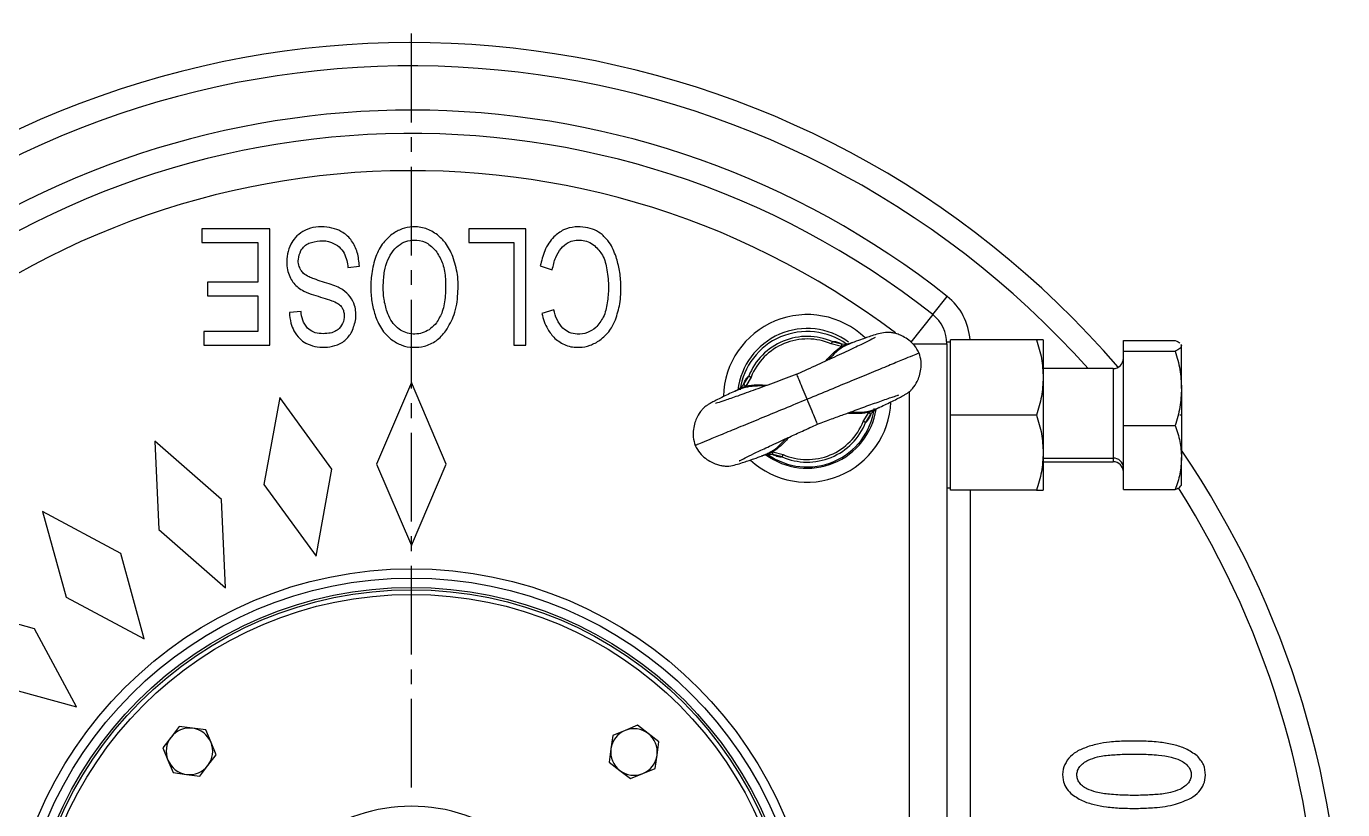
# Model space of a CAD drawing. Header units: millimetres. Extents: x 2160 to 4596, y 811 to 2534.
# Drawn here: x 3904 to 4186.7, y 1848.3 to 2016.5 of the extents above; entities that cross this region are included whole.
import ezdxf

# ---------------------------------------------------------------- set-up
doc = ezdxf.new("R2010")
doc.units = ezdxf.units.MM
doc.linetypes.add('CENTER2', pattern=[28.575, 19.05, -3.175, 3.175, -3.175])
doc.layers.add('2细线层', color=4, linetype='Continuous', lineweight=35)

# ---------------------------------------------------------------- blocks, each defined once
blk = doc.blocks.new('*U47')
at = {"layer": '2细线层', "color": 0, "linetype": 'CENTER2', "lineweight": -3, "transparency": 16777216}
blk.add_line((0, 40), (0, 203.5), dxfattribs=at)

msp = doc.modelspace()

# ---------------------------------------------------------------- linework, layer by layer
at = {"color": 7, "linetype": 'Continuous', "lineweight": -3}
for p, q in [((3941.691, 1973.035), (3941.691, 1970.086)), ((3956.318, 1973.035), (3941.691, 1973.035)), ((3956.318, 1948.035), (3956.318, 1973.035)), ((4011.272, 1973.035), (3999.021, 1973.035)), ((3999.021, 1973.035), (3999.021, 1970.086)), ((4011.272, 1948.035), (4011.272, 1973.035)), ((3941.691, 1970.086), (3953.726, 1970.086)), ((3953.726, 1970.086), (3953.726, 1961.574)), ((3999.021, 1970.086), (4008.679, 1970.086)), ((4008.679, 1970.086), (4008.679, 1948.035)), ((3973.071, 1964.727), (3975.519, 1965.002)), ((4014.361, 1965.104), (4016.958, 1964.266)), ((3942.879, 1961.574), (3942.879, 1958.645)), ((3953.726, 1961.574), (3942.879, 1961.574)), ((3942.879, 1958.645), (3953.726, 1958.645)), ((3953.726, 1958.645), (3953.726, 1950.983)), ((4098.653, 1954.614), (4101.755, 1958.536)), ((3962.987, 1955.319), (3960.5, 1955.076)), ((4017.249, 1955.658), (4014.697, 1954.89)), ((4098.653, 1954.614), (4093.986, 1948.713)), ((3942.147, 1950.983), (3942.147, 1948.035)), ((3953.726, 1950.983), (3942.147, 1950.983)), ((3942.147, 1948.035), (3956.318, 1948.035)), ((4008.679, 1948.035), (4011.272, 1948.035)), ((4079.054, 1947.767), (4076.864, 1948.312)), ((4077.085, 1948.818), (4079.078, 1948.328)), ((4080.507, 1948.289), (4079.054, 1947.767)), ((4079.078, 1948.327), (4079.697, 1948.307)), ((4081.399, 1948.609), (4080.507, 1948.289)), ((4081.399, 1948.609), (4080.533, 1948.214)), ((4094.38, 1948.339), (4101.691, 1948.339)), ((4101.691, 1948.339), (4101.691, 1948.735)), ((4102.491, 1948.735), (4101.691, 1948.735)), ((4101.691, 1948.339), (4101.691, 1677.73)), ((4120.949, 1949.182), (4102.491, 1949.182)), ((4102.491, 1933.035), (4102.491, 1949.182)), ((4122.391, 1949.182), (4122.391, 1941.108)), ((4139.591, 1949.034), (4150.751, 1949.034)), ((4139.591, 1946.78), (4139.591, 1949.034)), ((4151.928, 1948.163), (4152.091, 1947.907)), ((4152.091, 1948.035), (4151.995, 1948.201)), ((4152.091, 1947.907), (4152.091, 1948.035)), ((4152.091, 1938.78), (4152.091, 1947.907)), ((4139.591, 1946.78), (4150.751, 1946.78)), ((4139.591, 1930.781), (4139.591, 1946.78)), ((4137.391, 1943.035), (4122.391, 1943.035)), ((4137.391, 1943.035), (4137.391, 1923.797)), ((3986.686, 1940.035), (3979.187, 1922.534)), ((3994.187, 1922.535), (3986.686, 1940.035)), ((4057.644, 1939.196), (4058.069, 1939.647)), ((4058.069, 1939.648), (4059.135, 1941.402)), ((4059.649, 1941.199), (4058.482, 1939.267)), ((4122.391, 1941.108), (4122.391, 1924.961)), ((3958.427, 1936.849), (3955.009, 1918.119)), ((3969.633, 1921.457), (3958.427, 1936.849)), ((4057.079, 1938.609), (4056.226, 1938.209)), ((4057.111, 1938.545), (4056.226, 1938.209)), ((4058.482, 1939.267), (4057.079, 1938.609)), ((4093.691, 1701.981), (4093.691, 1938.123)), ((4152.091, 1938.78), (4152.091, 1923.908)), ((4084.9, 1933.617), (4086.297, 1934.273)), ((4085.737, 1933.689), (4085.312, 1933.238)), ((4086.263, 1934.344), (4087.155, 1934.676)), ((4086.297, 1934.273), (4087.155, 1934.676)), ((4083.733, 1931.686), (4084.9, 1933.617)), ((4085.312, 1933.237), (4084.247, 1931.483)), ((4120.949, 1933.035), (4102.491, 1933.035)), ((4102.491, 1916.887), (4102.491, 1933.035)), ((4152.091, 1933.035), (4151.745, 1933.035)), ((4152.091, 1933.035), (4152.091, 1932.396)), ((4139.591, 1917.035), (4139.591, 1930.781)), ((4139.591, 1930.781), (4150.751, 1930.781)), ((3931.584, 1927.456), (3932.42, 1908.435)), ((3945.935, 1914.944), (3931.584, 1927.456)), ((3979.187, 1922.534), (3986.688, 1905.035)), ((3986.688, 1905.035), (3994.187, 1922.535)), ((4061.983, 1924.276), (4062.84, 1924.666)), ((4061.983, 1924.276), (4062.866, 1924.593)), ((4062.866, 1924.593), (4064.328, 1925.118)), ((4064.304, 1924.558), (4063.684, 1924.577)), ((4066.297, 1924.067), (4064.304, 1924.557)), ((4064.328, 1925.118), (4066.517, 1924.573)), ((4122.391, 1924.961), (4122.391, 1916.887)), ((4122.391, 1923.797), (4137.391, 1923.797)), ((4122.391, 1923.035), (4137.391, 1923.035)), ((4137.391, 1923.797), (4137.391, 1923.035)), ((4152.091, 1918.035), (4152.091, 1923.908)), ((3966.216, 1902.727), (3969.633, 1921.457)), ((3955.009, 1918.119), (3966.216, 1902.727)), ((4102.491, 1917.335), (4101.691, 1917.335)), ((4120.949, 1916.887), (4102.491, 1916.887)), ((4106.691, 1916.887), (4106.691, 1709.182)), ((4139.591, 1917.035), (4150.751, 1917.035)), ((4151.995, 1917.868), (4152.091, 1918.035)), ((3946.771, 1895.922), (3945.935, 1914.944)), ((3924.28, 1903.32), (3907.505, 1912.325)), ((3907.505, 1912.325), (3912.553, 1893.967)), ((3932.42, 1908.435), (3946.771, 1895.922)), ((3929.328, 1884.961), (3924.28, 1903.32)), ((3905.755, 1887.168), (3887.396, 1892.215)), ((3912.553, 1893.967), (3929.328, 1884.961)), ((3914.761, 1870.394), (3905.755, 1887.168)), ((3896.403, 1875.441), (3914.761, 1870.394)), ((3936.832, 1866.175), (3935.072, 1863.887)), ((3939.693, 1865.796), (3936.832, 1866.175)), ((3942.555, 1865.416), (3939.693, 1865.796)), ((4035.254, 1866.413), (4032.586, 1865.31)), ((4037.543, 1864.653), (4035.254, 1866.413)), ((3935.072, 1863.887), (3933.313, 1861.598)), ((3943.657, 1862.748), (3942.555, 1865.416)), ((4029.918, 1864.208), (4029.539, 1861.346)), ((4032.586, 1865.31), (4029.918, 1864.208)), ((4039.831, 1862.894), (4037.543, 1864.653)), ((3933.313, 1861.598), (3934.415, 1858.93)), ((3944.76, 1860.08), (3943.657, 1862.748)), ((4029.539, 1861.346), (4029.159, 1858.485)), ((4039.452, 1860.032), (4039.831, 1862.894)), ((3934.415, 1858.93), (3935.517, 1856.262)), ((3941.241, 1855.503), (3943, 1857.792)), ((3943, 1857.792), (3944.76, 1860.08)), ((4029.159, 1858.485), (4031.448, 1856.725)), ((4039.073, 1857.17), (4039.452, 1860.032)), ((3935.517, 1856.262), (3938.379, 1855.883)), ((3938.379, 1855.883), (3941.241, 1855.503)), ((4031.448, 1856.725), (4033.737, 1854.966)), ((4033.737, 1854.966), (4036.405, 1856.068)), ((4036.405, 1856.068), (4039.073, 1857.17))]:
    msp.add_line(p, q, dxfattribs=at)
for radius in [87, 85, 83, 82.5, 81.5]:
    msp.add_circle((3986.691, 1813.035), radius, dxfattribs=at)
for centre, radius, start, end in [((3986.691, 1813.035), 200, 40.64339, 124.22887), ((3986.691, 1813.035), 195, 41.81031, 124.66765), ((3986.691, 1813.035), 185.5, 51.6627, 125.89974), ((3986.691, 1813.035), 180.5, 51.6627, 131.84624), ((3986.691, 1813.035), 172.5, 52.93185, 135.15305), ((4093.691, 1948.339), 13, 3.71695, 51.6627), ((4071.691, 1936.627), 18, 46.32803, 178.54906), ((4093.691, 1948.339), 8, 0, 51.6627), ((4071.691, 1936.627), 15, 53.67805, 173.19883), ((4071.691, 1936.442), 14.55, 54.50798, 171.93522), ((4071.691, 1936.442), 13.5, 66.44906, 158.4475), ((4071.691, 1936.442), 12.948, 66.44908, 158.44748), ((4137.391, 1945.235), 2.2, 270, 0), ((4071.691, 1936.627), 18, 227.52358, 357.45313), ((4071.691, 1936.627), 15, 233.75279, 350.92991), ((4071.691, 1936.442), 14.55, 234.50803, 352.02429), ((4071.691, 1936.442), 13.5, 246.44906, 338.4475), ((4071.691, 1936.442), 12.948, 246.44908, 338.44748), ((3986.691, 1813.035), 200, 325.79179, 34.20821), ((4137.472, 1921.678), 2.121, 2.36054, 92.18041), ((4137.391, 1920.835), 2.2, 0, 90), ((3986.691, 1813.035), 195, 327.63909, 32.36345), ((3939.036, 1860.839), 5, 82.44828, 142.44828), ((3939.036, 1860.839), 5, 22.44828, 82.44828), ((3939.036, 1860.839), 5, 142.44828, 202.44828), ((4034.495, 1860.689), 5, 112.44828, 172.44828), ((4034.495, 1860.689), 5, 52.44828, 112.44828), ((4034.495, 1860.689), 5, 352.44828, 52.44828), ((3939.036, 1860.839), 5, 322.44828, 22.44828), ((4034.495, 1860.689), 5, 172.44828, 232.44828), ((3939.036, 1860.839), 5, 202.44828, 262.44828), ((3939.036, 1860.839), 5, 262.44828, 322.44828), ((4034.495, 1860.689), 5, 292.44828, 352.44828), ((4034.495, 1860.689), 5, 232.44828, 292.44828), ((3986.691, 1813.035), 36, 212.64659, 147.35341)]:
    msp.add_arc(centre, radius, start, end, dxfattribs=at)
for points, knots in [([(3975.519, 1965.002), (3975.427, 1966.002), (3975.251, 1967.934), (3974.02, 1970.506), (3972.23, 1972.261), (3970.123, 1973.179), (3967.925, 1973.504), (3965.547, 1973.479), (3964.093, 1972.806), (3963.383, 1972.478)], [0, 0, 0, 0, 0.1729191, 0.3338247, 0.4823514, 0.5969071, 0.7254614, 0.8660647, 1, 1, 1, 1]), ([(3992.297, 1971.755), (3991.486, 1972.274), (3989.857, 1973.315), (3987.114, 1973.582), (3984.609, 1973.13), (3983.27, 1972.325), (3982.589, 1971.915)], [0, 0, 0, 0, 0.2748684, 0.5520098, 0.77219, 1, 1, 1, 1]), ([(4027.634, 1971.813), (4027.111, 1972.176), (4026.034, 1972.926), (4024.01, 1973.426), (4021.748, 1973.541), (4019.278, 1972.987), (4017.96, 1971.877), (4017.299, 1971.321)], [0, 0, 0, 0, 0.16862077, 0.34751202, 0.54613822, 0.7723255, 1, 1, 1, 1]), ([(3963.383, 1972.478), (3962.797, 1972.069), (3961.742, 1971.332), (3961.094, 1970.226), (3960.806, 1969.734)], [0, 0, 0, 0, 0.5559965, 1, 1, 1, 1]), ([(3964.657, 1969.933), (3965.437, 1970.183), (3967.037, 1970.696), (3969.37, 1970.29), (3971.231, 1969.291), (3971.927, 1968.288), (3972.259, 1967.809)], [0, 0, 0, 0, 0.2824349, 0.5793548, 0.7989267, 1, 1, 1, 1]), ([(3982.589, 1971.915), (3981.819, 1971.235), (3980.185, 1969.789), (3978.763, 1966.583), (3978.022, 1963.166), (3977.932, 1959.777), (3978.211, 1956.69), (3978.827, 1954.78), (3979.124, 1953.861)], [0, 0, 0, 0, 0.1564092, 0.3321812, 0.5264058, 0.6922997, 0.8518551, 1, 1, 1, 1]), ([(3981.461, 1955.223), (3981.215, 1956.107), (3980.692, 1957.995), (3980.601, 1960.958), (3980.826, 1963.832), (3981.517, 1966.353), (3982.669, 1968.328), (3984.143, 1969.765), (3985.926, 1970.57), (3988.025, 1970.73), (3990.399, 1970.035), (3991.548, 1968.714), (3992.147, 1968.027)], [0, 0, 0, 0, 0.11189786, 0.23886693, 0.35991206, 0.46386903, 0.5555492, 0.63651518, 0.71175993, 0.78972354, 0.890585, 1, 1, 1, 1]), ([(3995.602, 1967.099), (3995.143, 1968.124), (3994.346, 1969.902), (3992.907, 1971.203), (3992.297, 1971.755)], [0, 0, 0, 0, 0.5759226, 1, 1, 1, 1]), ([(4017.299, 1971.321), (4016.919, 1970.884), (4016.129, 1969.974), (4015.055, 1967.89), (4014.632, 1966.193), (4014.361, 1965.104)], [0, 0, 0, 0, 0.2487805, 0.5178954, 1, 1, 1, 1]), ([(4016.958, 1964.266), (4017.15, 1965.162), (4017.501, 1966.797), (4018.676, 1968.853), (4020.163, 1970.091), (4021.732, 1970.619), (4023.217, 1970.671), (4024.726, 1970.317), (4025.581, 1969.746), (4026.019, 1969.453)], [0, 0, 0, 0, 0.21118442, 0.38578706, 0.53815448, 0.64796308, 0.76333483, 0.87880527, 1, 1, 1, 1]), ([(4030.653, 1967.048), (4030.247, 1968.113), (4029.559, 1969.915), (4028.193, 1971.262), (4027.634, 1971.813)], [0, 0, 0, 0, 0.5906912, 1, 1, 1, 1]), ([(3960.806, 1969.734), (3960.524, 1969.058), (3959.958, 1967.7), (3959.862, 1965.665), (3960.088, 1963.868), (3960.517, 1962.892), (3960.726, 1962.418)], [0, 0, 0, 0, 0.2884195, 0.5791397, 0.7958279, 1, 1, 1, 1]), ([(3962.947, 1964.196), (3962.782, 1964.543), (3962.437, 1965.27), (3962.327, 1966.764), (3962.725, 1967.771), (3962.967, 1968.385)], [0, 0, 0, 0, 0.2635966, 0.5509861, 1, 1, 1, 1]), ([(3962.967, 1968.385), (3963.212, 1968.734), (3963.663, 1969.376), (3964.346, 1969.758), (3964.657, 1969.933)], [0, 0, 0, 0, 0.5436468, 1, 1, 1, 1]), ([(3972.259, 1967.809), (3972.476, 1967.297), (3972.894, 1966.308), (3973.014, 1965.241), (3973.071, 1964.727)], [0, 0, 0, 0, 0.5181368, 1, 1, 1, 1]), ([(3992.147, 1968.027), (3992.62, 1967.207), (3993.639, 1965.441), (3994.105, 1962.182), (3994.031, 1958.756), (3993.617, 1955.432), (3992.539, 1953.638), (3992.066, 1952.85)], [0, 0, 0, 0, 0.1773219, 0.3817976, 0.6085335, 0.8282288, 1, 1, 1, 1]), ([(4026.019, 1969.453), (4026.642, 1968.792), (4028.022, 1967.329), (4028.809, 1964.045), (4029.125, 1960.597), (4028.824, 1957.18), (4028.166, 1954.093), (4026.876, 1952.547), (4026.27, 1951.821)], [0, 0, 0, 0, 0.1409639, 0.3121114, 0.5156254, 0.687174, 0.8529683, 1, 1, 1, 1]), ([(3994.102, 1951.111), (3994.767, 1952.253), (3996.205, 1954.724), (3996.747, 1958.96), (3996.783, 1963.212), (3995.993, 1965.812), (3995.602, 1967.099)], [0, 0, 0, 0, 0.2366317, 0.5120105, 0.7583041, 1, 1, 1, 1]), ([(4030.522, 1953.535), (4030.878, 1954.662), (4031.633, 1957.063), (4031.757, 1960.658), (4031.497, 1964.064), (4030.93, 1966.067), (4030.653, 1967.048)], [0, 0, 0, 0, 0.2570101, 0.5470147, 0.7779537, 1, 1, 1, 1]), ([(3960.726, 1962.418), (3960.949, 1962.055), (3961.403, 1961.317), (3962.4, 1960.395), (3963.812, 1959.504), (3965.632, 1958.86), (3967.651, 1958.265), (3969.414, 1957.708), (3970.769, 1957.126), (3971.618, 1956.45), (3972.047, 1955.687), (3972.332, 1954.587), (3972.269, 1953.05), (3971.548, 1952.095), (3971.191, 1951.622)], [0, 0, 0, 0, 0.0711726, 0.1446976, 0.2251151, 0.3496527, 0.4662606, 0.5784205, 0.6594044, 0.7122669, 0.7568043, 0.803284, 0.9025812, 1, 1, 1, 1]), ([(3964.712, 1962.719), (3964.299, 1962.941), (3963.605, 1963.314), (3963.137, 1963.942), (3962.947, 1964.196)], [0, 0, 0, 0, 0.5950786, 1, 1, 1, 1]), ([(3971.988, 1959.937), (3971.648, 1960.133), (3970.845, 1960.595), (3969.35, 1961.14), (3967.608, 1961.681), (3966.004, 1962.178), (3965.066, 1962.571), (3964.712, 1962.719)], [0, 0, 0, 0, 0.1509152, 0.3555941, 0.6092251, 0.8528183, 1, 1, 1, 1]), ([(3973.924, 1950.957), (3974.264, 1951.859), (3974.942, 1953.66), (3974.695, 1956.34), (3973.688, 1958.568), (3972.561, 1959.476), (3971.988, 1959.937)], [0, 0, 0, 0, 0.28590531, 0.57131803, 0.78245008, 1, 1, 1, 1]), ([(3960.5, 1955.076), (3960.563, 1954.291), (3960.673, 1952.922), (3961.227, 1951.67), (3961.463, 1951.136)], [0, 0, 0, 0, 0.5737311, 1, 1, 1, 1]), ([(3964.346, 1951.737), (3963.962, 1952.291), (3963.21, 1953.373), (3963.06, 1954.68), (3962.987, 1955.319)], [0, 0, 0, 0, 0.5116757, 1, 1, 1, 1]), ([(3979.124, 1953.861), (3979.586, 1952.837), (3980.386, 1951.067), (3981.833, 1949.784), (3982.444, 1949.243)], [0, 0, 0, 0, 0.5780569, 1, 1, 1, 1]), ([(3992.066, 1952.85), (3991.667, 1952.417), (3990.902, 1951.586), (3989.441, 1950.756), (3987.86, 1950.39), (3986.241, 1950.459), (3984.683, 1951.02), (3983.323, 1952.043), (3982.186, 1953.469), (3981.71, 1954.62), (3981.461, 1955.223)], [0, 0, 0, 0, 0.129795, 0.2485062, 0.365101, 0.4845932, 0.6019273, 0.7255784, 0.856379, 1, 1, 1, 1]), ([(4014.697, 1954.89), (4015.026, 1953.708), (4015.582, 1951.709), (4016.936, 1950.154), (4017.49, 1949.518)], [0, 0, 0, 0, 0.5913751, 1, 1, 1, 1]), ([(4019.23, 1951.686), (4018.765, 1952.283), (4017.837, 1953.474), (4017.445, 1954.931), (4017.249, 1955.658)], [0, 0, 0, 0, 0.5014226, 1, 1, 1, 1]), ([(4027.193, 1949.115), (4027.957, 1949.78), (4029.383, 1951.02), (4030.161, 1952.738), (4030.522, 1953.535)], [0, 0, 0, 0, 0.5361486, 1, 1, 1, 1]), ([(3961.463, 1951.136), (3961.835, 1950.533), (3962.498, 1949.461), (3963.56, 1948.793), (3964.025, 1948.501)], [0, 0, 0, 0, 0.56239604, 1, 1, 1, 1]), ([(3964.025, 1948.501), (3964.649, 1948.235), (3965.947, 1947.679), (3968.109, 1947.529), (3970.358, 1947.868), (3972.56, 1948.918), (3973.472, 1950.282), (3973.924, 1950.957)], [0, 0, 0, 0, 0.1800974, 0.3750901, 0.5684453, 0.7863695, 1, 1, 1, 1]), ([(3971.191, 1951.622), (3970.884, 1951.38), (3970.221, 1950.856), (3968.842, 1950.543), (3967.285, 1950.484), (3965.614, 1950.729), (3964.749, 1951.417), (3964.346, 1951.737)], [0, 0, 0, 0, 0.15691322, 0.33940085, 0.55839298, 0.79422602, 1, 1, 1, 1]), ([(3982.444, 1949.243), (3983.146, 1948.795), (3984.545, 1947.902), (3987.036, 1947.491), (3989.605, 1947.737), (3992.182, 1948.891), (3993.447, 1950.353), (3994.102, 1951.111)], [0, 0, 0, 0, 0.1886755, 0.3755256, 0.5627745, 0.7736412, 1, 1, 1, 1]), ([(4026.27, 1951.821), (4025.696, 1951.411), (4024.51, 1950.566), (4022.452, 1950.349), (4020.568, 1950.646), (4019.67, 1951.344), (4019.23, 1951.686)], [0, 0, 0, 0, 0.2721506, 0.56154718, 0.78509389, 1, 1, 1, 1]), ([(4095.726, 1946.373), (4095.429, 1946.929), (4094.863, 1947.99), (4093.609, 1949.128), (4092.385, 1949.914), (4091.264, 1950.402), (4090.317, 1950.67), (4089.365, 1950.813), (4088.15, 1950.79), (4086.924, 1950.473), (4085.832, 1950.137), (4084.45, 1949.678), (4083.064, 1949.201), (4081.912, 1948.792), (4081.281, 1948.568)], [0, 0, 0, 0, 0.0802992, 0.1532365, 0.2176615, 0.2724243, 0.3175501, 0.3543754, 0.4174178, 0.5489488, 0.6943537, 0.7883836, 0.883965, 1, 1, 1, 1]), ([(4017.49, 1949.518), (4018.248, 1948.947), (4019.797, 1947.78), (4022.577, 1947.487), (4025.132, 1947.896), (4026.503, 1948.707), (4027.193, 1949.115)], [0, 0, 0, 0, 0.2678786, 0.5471695, 0.7721253, 1, 1, 1, 1]), ([(4086.26, 1949.668), (4086.269, 1949.678), (4086.301, 1949.72), (4085.697, 1949.37), (4084.441, 1948.752), (4081.802, 1947.477), (4078.204, 1945.798), (4073.955, 1943.844), (4070.959, 1942.479), (4069.476, 1941.803)], [0, 0, 0, 0, 0.0236757, 0.0922552, 0.2479805, 0.4254896, 0.6204762, 0.8121875, 1, 1, 1, 1]), ([(4075.649, 1944.626), (4075.69, 1944.68), (4076.244, 1945.387), (4077.34, 1946.5), (4078.531, 1947.38), (4079.054, 1947.767)], [0, 0, 0, 0, 0.0437386, 0.5805514, 1, 1, 1, 1]), ([(4080.533, 1948.214), (4080.253, 1948.095), (4079.397, 1947.729), (4077.911, 1946.663), (4076.885, 1945.562), (4076.285, 1944.919)], [0, 0, 0, 0, 0.1679096, 0.5142219, 1, 1, 1, 1]), ([(4077.085, 1948.818), (4077.079, 1948.805), (4077.068, 1948.779), (4077.017, 1948.662), (4076.947, 1948.502), (4076.892, 1948.375), (4076.864, 1948.312)], [0, 0, 0, 0, 0.25, 0.5, 0.75, 1, 1, 1, 1]), ([(4077.085, 1948.818), (4077.198, 1948.842), (4077.417, 1948.889), (4078.131, 1948.76), (4078.823, 1948.468), (4079.165, 1948.324)], [0, 0, 0, 0, 0.3505076, 0.6800159, 1, 1, 1, 1]), ([(4079.078, 1948.328), (4079.079, 1948.317), (4079.083, 1948.296), (4079.079, 1948.167), (4079.07, 1947.985), (4079.059, 1947.84), (4079.054, 1947.767)], [0, 0, 0, 0, 0.2499999, 0.4999999, 0.7499999, 1, 1, 1, 1]), ([(4079.697, 1948.307), (4079.899, 1948.317), (4080.504, 1948.344), (4081.041, 1948.503), (4081.399, 1948.609)], [0, 0, 0, 0, 0.33278221, 1, 1, 1, 1]), ([(4120.949, 1949.182), (4121.355, 1947.857), (4122.168, 1945.21), (4122.317, 1942.475), (4122.391, 1941.108)], [0, 0, 0, 0, 0.50038345, 1, 1, 1, 1]), ([(4122.391, 1949.182), (4122.317, 1949.182), (4122.169, 1949.182), (4121.356, 1949.182), (4120.949, 1949.182)], [0, 0, 0, 0, 0.4983577, 1, 1, 1, 1]), ([(4150.751, 1949.034), (4151.177, 1948.85), (4151.617, 1948.661), (4151.738, 1948.465), (4151.741, 1948.459)], [0, 0, 0, 0, 0.9702134, 1, 1, 1, 1]), ([(4152.091, 1947.907), (4152.022, 1947.716), (4151.884, 1947.334), (4151.128, 1946.965), (4150.751, 1946.78)], [0, 0, 0, 0, 0.5002514, 1, 1, 1, 1]), ([(4095.623, 1946.33), (4095.616, 1946.327), (4095.596, 1946.319), (4094.409, 1945.828), (4092.289, 1944.953), (4089.254, 1943.699), (4085.536, 1942.162), (4081.264, 1940.398), (4076.587, 1938.465), (4073.332, 1937.121), (4071.691, 1936.442)], [0, 0, 0, 0, 0.0911634, 0.2209144, 0.3516445, 0.4822546, 0.6117406, 0.7401338, 0.8689752, 1, 1, 1, 1]), ([(4087.1, 1934.649), (4087.172, 1934.683), (4087.739, 1934.949), (4088.727, 1935.421), (4090.06, 1936.067), (4091.23, 1936.652), (4092.136, 1937.127), (4092.796, 1937.499), (4093.252, 1937.791), (4093.567, 1938.013), (4093.969, 1938.357), (4094.611, 1939.028), (4095.287, 1940.091), (4095.85, 1941.516), (4096.167, 1942.958), (4096.25, 1944.642), (4095.905, 1945.78), (4095.726, 1946.373)], [0, 0, 0, 0, 0.0131635, 0.1026266, 0.2001775, 0.3061007, 0.4084599, 0.4898664, 0.55594, 0.5902643, 0.6111768, 0.6390101, 0.7215399, 0.7780646, 0.8443396, 0.9188252, 1, 1, 1, 1]), ([(4150.751, 1946.78), (4151.13, 1945.464), (4151.885, 1942.842), (4152.022, 1940.131), (4152.091, 1938.78)], [0, 0, 0, 0, 0.5016781, 1, 1, 1, 1]), ([(4069.476, 1941.803), (4067.949, 1941.235), (4064.863, 1940.087), (4060.473, 1938.473), (4056.74, 1937.122), (4053.97, 1936.162), (4052.644, 1935.714), (4051.969, 1935.535), (4052.022, 1935.529), (4052.035, 1935.528)], [0, 0, 0, 0, 0.1878125, 0.3795238, 0.5745104, 0.7520195, 0.9077448, 0.9763243, 1, 1, 1, 1]), ([(4062.618, 1939.265), (4062.512, 1939.272), (4061.989, 1939.308), (4061.073, 1939.3), (4059.581, 1939.196), (4058.237, 1939.002), (4057.353, 1938.643), (4057.111, 1938.545)], [0, 0, 0, 0, 0.0567763, 0.2813695, 0.4896054, 0.8602026, 1, 1, 1, 1]), ([(4058.012, 1939.587), (4058.148, 1939.921), (4058.43, 1940.613), (4058.846, 1941.213), (4059.037, 1941.338), (4059.135, 1941.402)], [0, 0, 0, 0, 0.3120319, 0.6469836, 1, 1, 1, 1]), ([(4058.069, 1939.648), (4058.075, 1939.639), (4058.088, 1939.622), (4058.182, 1939.533), (4058.317, 1939.411), (4058.427, 1939.315), (4058.482, 1939.267)], [0, 0, 0, 0, 0.2499999, 0.4999999, 0.7499999, 1, 1, 1, 1]), ([(4058.482, 1939.267), (4058.897, 1939.339), (4059.713, 1939.479), (4061.059, 1939.547), (4062.189, 1939.533), (4062.909, 1939.466), (4063.112, 1939.447)], [0, 0, 0, 0, 0.2711716, 0.5337545, 0.868429, 1, 1, 1, 1]), ([(4071.691, 1936.442), (4071.401, 1937.145), (4070.82, 1938.55), (4070.088, 1940.322), (4069.576, 1941.561), (4069.509, 1941.723), (4069.476, 1941.803)], [0, 0, 0, 0, 0.2499913, 0.4999972, 0.749995, 1, 1, 1, 1]), ([(4122.391, 1941.108), (4122.316, 1939.739), (4122.168, 1937.004), (4121.355, 1934.357), (4120.949, 1933.035)], [0, 0, 0, 0, 0.5002514, 1, 1, 1, 1]), ([(4056.282, 1938.236), (4056.209, 1938.202), (4055.643, 1937.936), (4054.655, 1937.464), (4053.322, 1936.818), (4052.151, 1936.233), (4051.246, 1935.758), (4050.585, 1935.386), (4050.129, 1935.094), (4049.814, 1934.872), (4049.413, 1934.528), (4048.771, 1933.857), (4048.095, 1932.794), (4047.531, 1931.369), (4047.214, 1929.927), (4047.132, 1928.243), (4047.476, 1927.105), (4047.656, 1926.512)], [0, 0, 0, 0, 0.0131632, 0.1026262, 0.2001773, 0.3061004, 0.4084597, 0.4898662, 0.5559398, 0.5902641, 0.6111766, 0.63901, 0.7215398, 0.7780645, 0.8443396, 0.9188251, 1, 1, 1, 1]), ([(4056.226, 1938.209), (4056.555, 1938.387), (4057.047, 1938.653), (4057.495, 1939.06), (4057.644, 1939.196)], [0, 0, 0, 0, 0.6672178, 1, 1, 1, 1]), ([(4073.906, 1931.082), (4074.923, 1931.46), (4076.812, 1932.163), (4079.373, 1933.111), (4081.472, 1933.883), (4083.904, 1934.772), (4086.117, 1935.571), (4088.093, 1936.268), (4089.42, 1936.726), (4090.412, 1937.054), (4091.008, 1937.246), (4091.308, 1937.338), (4091.316, 1937.357), (4091.319, 1937.363)], [0, 0, 0, 0, 0.12252871, 0.22747034, 0.31625618, 0.39259356, 0.55671753, 0.64718065, 0.74282068, 0.83143941, 0.90617535, 0.96692903, 1, 1, 1, 1]), ([(4152.091, 1938.78), (4152.021, 1937.42), (4151.883, 1934.709), (4151.127, 1932.087), (4150.751, 1930.781)], [0, 0, 0, 0, 0.501969, 1, 1, 1, 1]), ([(4071.691, 1936.442), (4070.05, 1935.764), (4066.794, 1934.419), (4062.118, 1932.487), (4057.846, 1930.722), (4054.128, 1929.186), (4051.092, 1927.932), (4048.973, 1927.056), (4047.785, 1926.566), (4047.766, 1926.558), (4047.758, 1926.554)], [0, 0, 0, 0, 0.1310248, 0.2598662, 0.3882594, 0.5177454, 0.6483555, 0.7790856, 0.9088366, 1, 1, 1, 1]), ([(4073.906, 1931.082), (4073.872, 1931.162), (4073.806, 1931.323), (4073.294, 1932.563), (4072.561, 1934.335), (4071.981, 1935.74), (4071.691, 1936.442)], [0, 0, 0, 0, 0.250005, 0.5000028, 0.7500087, 1, 1, 1, 1]), ([(4080.923, 1933.681), (4081.803, 1933.648), (4083.309, 1933.592), (4085.116, 1933.886), (4085.981, 1934.231), (4086.263, 1934.344)], [0, 0, 0, 0, 0.4863336, 0.8322718, 1, 1, 1, 1]), ([(4087.155, 1934.676), (4086.827, 1934.498), (4086.335, 1934.232), (4085.886, 1933.825), (4085.737, 1933.689)], [0, 0, 0, 0, 0.6672178, 1, 1, 1, 1]), ([(4057.127, 1923.221), (4057.119, 1923.213), (4057.069, 1923.156), (4057.561, 1923.452), (4058.662, 1923.994), (4060.4, 1924.841), (4062.111, 1925.651), (4063.674, 1926.384), (4065.606, 1927.282), (4067.963, 1928.368), (4070.774, 1929.656), (4072.822, 1930.588), (4073.906, 1931.082)], [0, 0, 0, 0, 0.0118315, 0.0809938, 0.2301012, 0.3783472, 0.4527495, 0.5364095, 0.6322194, 0.7406701, 0.8627025, 1, 1, 1, 1]), ([(4084.9, 1933.617), (4084.544, 1933.556), (4083.746, 1933.417), (4082.401, 1933.337), (4081.208, 1933.35), (4080.47, 1933.419), (4080.266, 1933.439)], [0, 0, 0, 0, 0.232258, 0.5218588, 0.8676597, 1, 1, 1, 1]), ([(4085.369, 1933.298), (4085.233, 1932.964), (4084.952, 1932.272), (4084.536, 1931.672), (4084.345, 1931.547), (4084.247, 1931.483)], [0, 0, 0, 0, 0.3118528, 0.6468908, 1, 1, 1, 1]), ([(4085.312, 1933.237), (4085.306, 1933.246), (4085.294, 1933.263), (4085.2, 1933.352), (4085.065, 1933.474), (4084.955, 1933.57), (4084.9, 1933.617)], [0, 0, 0, 0, 0.2499999, 0.4999999, 0.7499999, 1, 1, 1, 1]), ([(4120.949, 1933.035), (4121.355, 1931.71), (4122.168, 1929.063), (4122.317, 1926.328), (4122.391, 1924.961)], [0, 0, 0, 0, 0.5003835, 1, 1, 1, 1]), ([(4067.736, 1928.262), (4067.693, 1928.208), (4067.161, 1927.528), (4066.07, 1926.411), (4064.88, 1925.528), (4064.328, 1925.118)], [0, 0, 0, 0, 0.0448414, 0.5567394, 1, 1, 1, 1]), ([(4150.751, 1930.781), (4151.129, 1929.653), (4151.884, 1927.4), (4152.022, 1925.071), (4152.091, 1923.908)], [0, 0, 0, 0, 0.5003834, 1, 1, 1, 1]), ([(4047.656, 1926.512), (4047.953, 1925.956), (4048.518, 1924.895), (4049.773, 1923.757), (4050.997, 1922.971), (4052.118, 1922.483), (4053.064, 1922.215), (4054.017, 1922.072), (4055.232, 1922.095), (4056.458, 1922.411), (4057.55, 1922.748), (4058.932, 1923.207), (4060.318, 1923.684), (4061.47, 1924.093), (4062.101, 1924.317)], [0, 0, 0, 0, 0.0802993, 0.1532367, 0.2176619, 0.2724247, 0.3175506, 0.3543759, 0.4174184, 0.5489496, 0.6943547, 0.7883848, 0.8839663, 1, 1, 1, 1]), ([(4062.84, 1924.666), (4063.121, 1924.786), (4063.981, 1925.153), (4065.471, 1926.221), (4066.5, 1927.325), (4067.1, 1927.969)], [0, 0, 0, 0, 0.1682814, 0.5145865, 1, 1, 1, 1]), ([(4063.684, 1924.577), (4063.483, 1924.568), (4062.877, 1924.541), (4062.341, 1924.382), (4061.983, 1924.276)], [0, 0, 0, 0, 0.3327822, 1, 1, 1, 1]), ([(4066.297, 1924.067), (4066.184, 1924.043), (4065.964, 1923.996), (4065.251, 1924.124), (4064.558, 1924.417), (4064.217, 1924.56)], [0, 0, 0, 0, 0.3505109, 0.6800222, 1, 1, 1, 1]), ([(4064.304, 1924.557), (4064.302, 1924.568), (4064.299, 1924.589), (4064.303, 1924.718), (4064.312, 1924.9), (4064.323, 1925.045), (4064.328, 1925.118)], [0, 0, 0, 0, 0.2499999, 0.4999999, 0.7499999, 1, 1, 1, 1]), ([(4066.297, 1924.067), (4066.302, 1924.08), (4066.314, 1924.106), (4066.365, 1924.223), (4066.435, 1924.383), (4066.49, 1924.51), (4066.517, 1924.573)], [0, 0, 0, 0, 0.25, 0.5, 0.75, 1, 1, 1, 1]), ([(4122.391, 1924.961), (4122.316, 1923.592), (4122.168, 1920.857), (4121.355, 1918.21), (4120.949, 1916.887)], [0, 0, 0, 0, 0.5002514, 1, 1, 1, 1]), ([(4152.091, 1923.908), (4152.022, 1922.743), (4151.884, 1920.414), (4151.128, 1918.161), (4150.751, 1917.035)], [0, 0, 0, 0, 0.5002514, 1, 1, 1, 1]), ([(4120.949, 1916.887), (4121.356, 1916.887), (4122.169, 1916.887), (4122.317, 1916.887), (4122.391, 1916.887)], [0, 0, 0, 0, 0.5016423, 1, 1, 1, 1]), ([(4150.751, 1917.035), (4151.144, 1917.22), (4151.752, 1917.506), (4151.882, 1917.801), (4151.928, 1917.906)], [0, 0, 0, 0, 0.6454855, 1, 1, 1, 1]), ([(4150.421, 1862.235), (4149.464, 1862.424), (4147.356, 1862.841), (4143.875, 1863.037), (4140.236, 1863.049), (4136.883, 1862.881), (4133.919, 1862.413), (4131.361, 1861.661), (4129.054, 1860.599), (4128.022, 1859.462), (4127.543, 1858.934)], [0, 0, 0, 0, 0.1218702, 0.2687142, 0.4352349, 0.5773583, 0.6884437, 0.8095503, 0.9115443, 1, 1, 1, 1]), ([(4132.055, 1858.956), (4132.719, 1859.206), (4134.325, 1859.811), (4137.057, 1860.082), (4140.224, 1860.25), (4143.595, 1860.252), (4146.855, 1860.075), (4149.625, 1859.758), (4151.101, 1859.193), (4151.718, 1858.956)], [0, 0, 0, 0, 0.1061967, 0.2572618, 0.4091716, 0.5840556, 0.7631581, 0.9010306, 1, 1, 1, 1]), ([(4155.432, 1859.836), (4154.643, 1860.401), (4153.113, 1861.497), (4151.299, 1861.994), (4150.421, 1862.235)], [0, 0, 0, 0, 0.5157872, 1, 1, 1, 1]), ([(4127.543, 1858.934), (4127.197, 1858.297), (4126.486, 1856.988), (4126.531, 1854.882), (4127.139, 1853.052), (4127.926, 1852.213), (4128.326, 1851.787)], [0, 0, 0, 0, 0.2743428, 0.5632218, 0.7786467, 1, 1, 1, 1]), ([(4131.764, 1852.78), (4131.438, 1852.97), (4130.829, 1853.324), (4130.121, 1854.054), (4129.693, 1854.896), (4129.568, 1855.812), (4129.726, 1856.739), (4130.224, 1857.599), (4131.019, 1858.362), (4131.692, 1858.748), (4132.055, 1858.956)], [0, 0, 0, 0, 0.1392174, 0.2600895, 0.3711705, 0.4834287, 0.5966834, 0.7134147, 0.8451208, 1, 1, 1, 1]), ([(4151.718, 1858.956), (4152.086, 1858.747), (4152.767, 1858.362), (4153.57, 1857.599), (4154.068, 1856.74), (4154.224, 1855.811), (4154.073, 1854.881), (4153.576, 1854.018), (4152.774, 1853.251), (4152.094, 1852.861), (4151.725, 1852.649)], [0, 0, 0, 0, 0.1509835, 0.2785164, 0.3908136, 0.4994419, 0.6082293, 0.7207641, 0.8486352, 1, 1, 1, 1]), ([(4154.089, 1850.766), (4154.696, 1851.177), (4155.844, 1851.953), (4156.966, 1853.732), (4157.323, 1855.808), (4156.984, 1858.082), (4155.947, 1859.254), (4155.432, 1859.836)], [0, 0, 0, 0, 0.2034528, 0.3851638, 0.5698121, 0.7864676, 1, 1, 1, 1]), ([(4128.326, 1851.787), (4129.113, 1851.221), (4130.64, 1850.123), (4132.452, 1849.624), (4133.329, 1849.382)], [0, 0, 0, 0, 0.5159263, 1, 1, 1, 1]), ([(4151.725, 1852.649), (4151.06, 1852.4), (4149.449, 1851.796), (4146.713, 1851.527), (4143.542, 1851.362), (4140.155, 1851.36), (4136.846, 1851.552), (4133.981, 1851.917), (4132.429, 1852.521), (4131.764, 1852.78)], [0, 0, 0, 0, 0.1048587, 0.2537335, 0.4033935, 0.5757445, 0.7541502, 0.8947369, 1, 1, 1, 1]), ([(4133.329, 1849.382), (4134.202, 1849.205), (4136.114, 1848.816), (4139.292, 1848.602), (4142.748, 1848.543), (4146.65, 1848.735), (4150.531, 1849.192), (4153.008, 1850.288), (4154.089, 1850.766)], [0, 0, 0, 0, 0.1263546, 0.2769601, 0.4514133, 0.616986, 0.8327852, 1, 1, 1, 1])]:
    msp.add_open_spline(points, degree=3, knots=knots, dxfattribs=at)
for points in [[(4059.135, 1941.402), (4059.148, 1941.397), (4059.174, 1941.386), (4059.293, 1941.339), (4059.455, 1941.275), (4059.584, 1941.224), (4059.649, 1941.199)], [(4084.247, 1931.483), (4084.234, 1931.488), (4084.208, 1931.499), (4084.088, 1931.546), (4083.926, 1931.61), (4083.797, 1931.661), (4083.733, 1931.686)]]:
    msp.add_open_spline(points, degree=3, dxfattribs=at)
msp.add_point((4152.091, 1933.035), dxfattribs=at)

# ---------------------------------------------------------------- block references
at = {"layer": '2细线层', "color": 1, "linetype": 'CENTER2', "lineweight": -3}
msp.add_blockref('*U47', (3986.691, 1813.035), dxfattribs=at)

doc.saveas('drawing.dxf')
